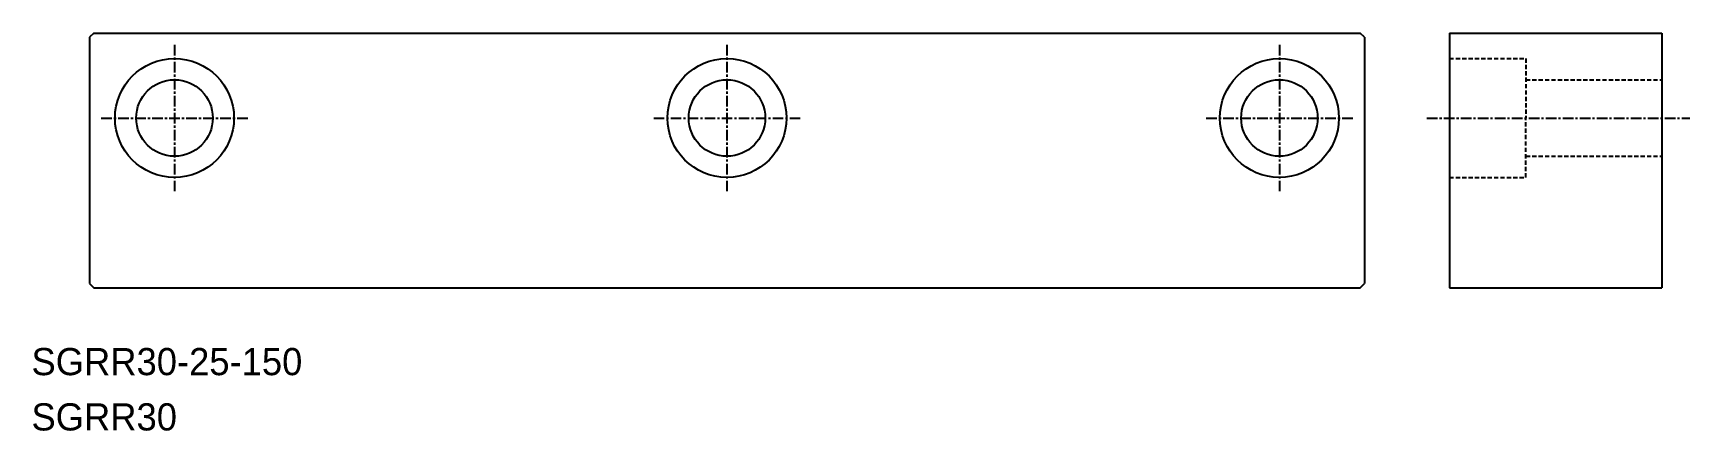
# Model space of a CAD drawing. Extents: x -84 to 111, y 93 to 139.
import ezdxf

# ---------------------------------------------------------------- set-up
doc = ezdxf.new("R2010")
doc.units = 0
doc.linetypes.add('CENTER', pattern=[2, 1.25, -0.25, 0.25, -0.25])
doc.linetypes.add('DASHED', pattern=[0.75, 0.5, -0.25])
doc.layers.get('0').update_dxf_attribs({"linetype": 'CONTINUOUS'})
doc.layers.add('CENTER', color=1, linetype='CENTER')

msp = doc.modelspace()

# ---------------------------------------------------------------- linework, layer by layer
at = {"color": 7, "linetype": 'CONTINUOUS'}
for p, q in [((-76.91, 139.38), (-77.41, 138.88)), ((-77.41, 138.88), (-77.41, 109.88)), ((-76.91, 139.38), (72.09, 139.38)), ((72.59, 138.88), (72.09, 139.38)), ((72.59, 138.88), (72.59, 109.88)), ((82.59, 139.38), (82.59, 109.38)), ((82.59, 139.38), (107.59, 139.38)), ((107.59, 139.38), (107.59, 109.38)), ((-77.41, 109.88), (-76.91, 109.38)), ((-76.91, 109.38), (72.09, 109.38)), ((72.09, 109.38), (72.59, 109.88)), ((82.59, 109.38), (107.59, 109.38))]:
    msp.add_line(p, q, dxfattribs=at)
at = {"color": 3, "linetype": 'DASHED'}
for p, q in [((82.59, 136.38), (91.59, 136.38)), ((91.59, 136.38), (91.59, 129.38)), ((91.59, 133.88), (107.59, 133.88)), ((91.59, 122.38), (91.59, 129.38)), ((91.59, 124.88), (107.59, 124.88)), ((82.59, 122.38), (91.59, 122.38))]:
    msp.add_line(p, q, dxfattribs=at)
at = {"color": 7, "linetype": 'CONTINUOUS'}
for centre, radius in [((-67.41, 129.38), 7), ((-2.41, 129.38), 7), ((62.59, 129.38), 7), ((-67.41, 129.38), 4.5), ((-2.41, 129.38), 4.5), ((62.59, 129.38), 4.5)]:
    msp.add_circle(centre, radius, dxfattribs=at)
at = {"layer": 'CENTER', "color": 1, "linetype": 'CENTER'}
for p, q in [((-67.41, 137.99), (-67.41, 120.76)), ((-2.41, 137.99), (-2.41, 120.76)), ((62.59, 137.99), (62.59, 120.76)), ((-76.03, 129.38), (-58.79, 129.38)), ((-11.03, 129.38), (6.21, 129.38)), ((53.97, 129.38), (71.21, 129.38)), ((79.93, 129.38), (110.88, 129.38))]:
    msp.add_line(p, q, dxfattribs=at)

# ---------------------------------------------------------------- texts
at = {"color": 7, "linetype": 'CONTINUOUS'}
for s, p in [('SGRR30-25-150', (-84.24, 99.1)), ('SGRR30', (-84.24, 92.59))]:
    msp.add_text(s, height=3.2, dxfattribs=at).set_placement(p)

doc.saveas('drawing.dxf')
